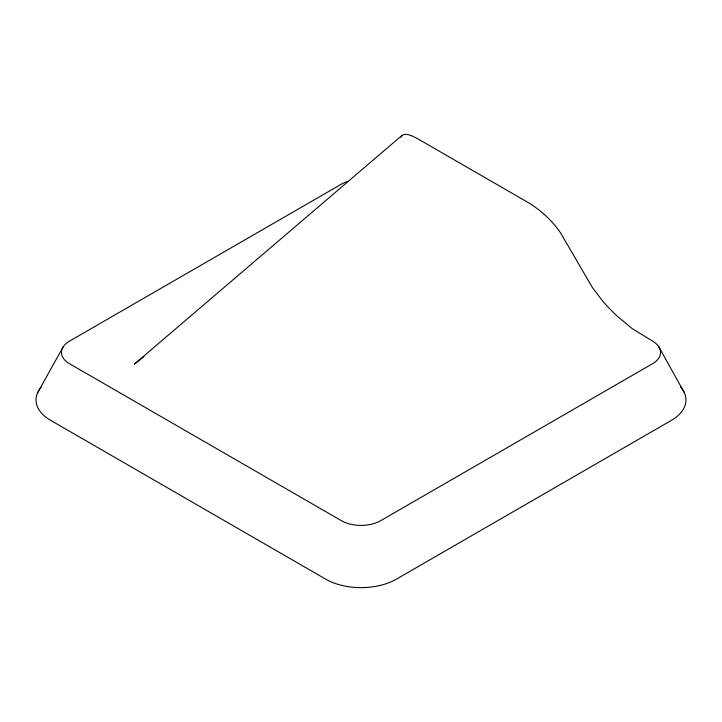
<?xml version="1.0" encoding="UTF-8"?>
<svg xmlns="http://www.w3.org/2000/svg" width="722" height="722" viewBox="0 0 722 722"><rect width="100%" height="100%" fill="white"/><g stroke="black" fill="none" stroke-linecap="round" stroke-linejoin="round"><path stroke-width="1.08" d="M400.809 137.315C404.194 131.07 412.948 136.368 417.469 138.615L528.883 202.936C541.247 210.607 552.204 220.779 560.48 232.773L592.383 287.5L603.005 301.471A60.323 18.285 43 0 0 617.093 316.028L632.111 328.546L652.48 341.073A27.932 16.128 0 0 1 652.471 363.78L380.53 520.779A27.707 16.001 0 0 1 341.569 520.788L69.429 363.671A27.707 16.001 0 0 1 69.438 341.172L341.38 184.164A27.932 16.128 0 0 1 348.428 181.231M37.706 392.597L63.247 346.722M402.289 135.176L134.337 364.141L143.895 356.641M658.735 346.677L684.285 392.551M680.575 386.938A50.071 28.907 0 0 1 671.451 420.348L396.098 579.324A49.854 28.781 0 0 1 326.001 579.324L50.432 420.222A49.854 28.781 0 0 1 41.389 387.01"/></g></svg>
